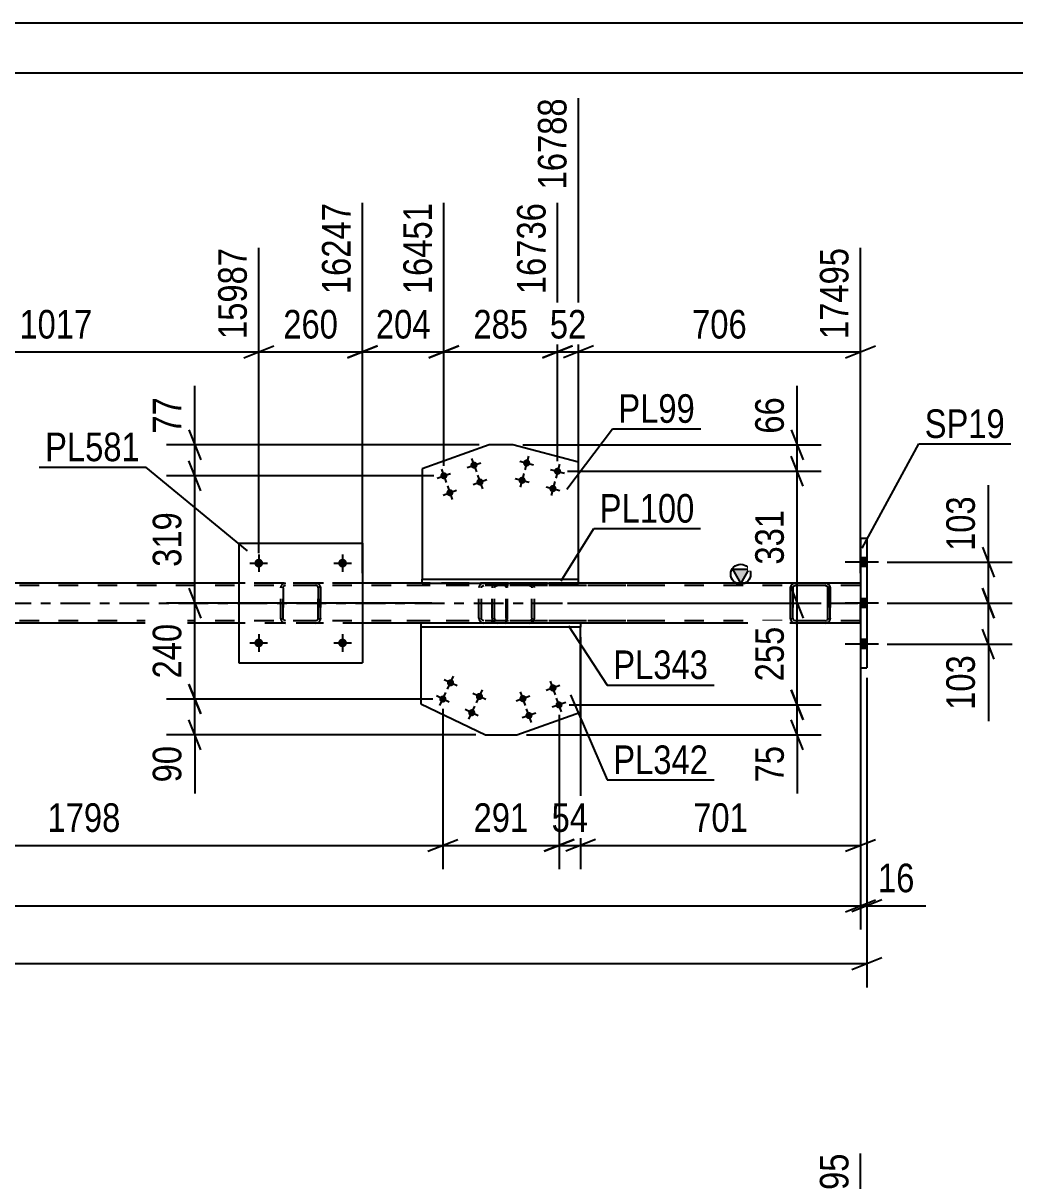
# Model space of a CAD drawing. Header units: millimetres. Extents: x -45 to 796, y -418 to 176.
# Drawn here: x 615.9 to 715.3, y 59.9 to 176 of the extents above; entities that cross this region are included whole.
import ezdxf

# ---------------------------------------------------------------- set-up
doc = ezdxf.new("R2010")
doc.units = ezdxf.units.MM
doc.linetypes.add('DXK_LINE_DOT2', pattern=[3.9198, 1.9599, -1.9599])
doc.linetypes.add('DXK_LINE_DOT3', pattern=[5.9187, 2.979, -0.9799, 0.9799, -0.9799])
doc.styles.add('Arial Narrow', font='ARIALN.TTF', dxfattribs={"height": 0.2})

# ---------------------------------------------------------------- blocks, each defined once
blk = doc.blocks.new('Unknown-122568648-1133')
at = {"color": 5, "linetype": 'Continuous'}
for p, q in [((795.73, 175.95), (-45.27, 175.95)), ((790.73, 170.95), (-40.27, 170.95))]:
    blk.add_line(p, q, dxfattribs=at)
blk = doc.blocks.new('Bolt-122568648-3893 - 3869')
at = {"linetype": 'Continuous'}
for points in [[(668.64, 109.18, -1), (669.32, 109.43, -1)], [(665.63, 108.11, -1), (666.31, 108.36, -1)], [(669.25, 107.49, -1), (669.92, 107.73, -1)], [(666.23, 106.42, -1), (666.91, 106.66, -1)]]:
    blk.add_hatch(color=1, dxfattribs=at).paths.add_polyline_path(points)
at = {"color": 1, "linetype": 'Continuous'}
for p, q in [((669.66, 109.55), (668.3, 109.06)), ((669.22, 108.63), (668.74, 109.98)), ((666.65, 108.48), (665.29, 107.99)), ((666.21, 107.56), (665.73, 108.91)), ((669.83, 106.93), (669.34, 108.29)), ((667.25, 106.78), (665.89, 106.3)), ((666.81, 105.86), (666.33, 107.22)), ((670.26, 107.85), (668.91, 107.37))]:
    blk.add_line(p, q, dxfattribs=at)
blk = doc.blocks.new('Part-122568648-4022 - 3869')
at = {"linetype": 'Continuous'}
blk.add_hatch(color=2, dxfattribs=at).paths.add_polyline_path([(687.79, 119.81), (686.99, 121.21), (688.59, 121.21)])
at = {"color": 2, "linetype": 'Continuous'}
for p, q in [((687.79, 119.81), (686.99, 121.21)), ((686.99, 121.21), (688.59, 121.21)), ((688.59, 121.21), (687.79, 119.81)), ((637.49, 119.81), (598.81, 119.81)), ((655.88, 119.81), (649.89, 119.81)), ((699.79, 119.81), (671.53, 119.81)), ((637.49, 115.81), (598.81, 115.81)), ((655.72, 115.81), (649.89, 115.81)), ((693.25, 115.81), (671.75, 115.81)), ((699.79, 115.81), (696.3, 115.81))]:
    blk.add_line(p, q, dxfattribs=at)
at = {"color": 7, "linetype": 'DXK_LINE_DOT2'}
for p, q in [((699.79, 119.57), (57.33, 119.57)), ((699.79, 119.81), (75.61, 119.81)), ((649.89, 119.81), (637.49, 119.81)), ((671.53, 119.81), (655.88, 119.81)), ((699.79, 115.81), (699.79, 119.81)), ((699.79, 116.05), (57.33, 116.05)), ((649.89, 115.81), (637.49, 115.81)), ((671.75, 115.81), (655.72, 115.81)), ((696.3, 115.81), (693.25, 115.81))]:
    blk.add_line(p, q, dxfattribs=at)
at = {"color": 7, "linetype": 'DXK_LINE_DOT3'}
blk.add_line((57.33, 117.81), (699.79, 117.81), dxfattribs=at)
at = {"color": 2, "linetype": 'Continuous'}
blk.add_circle((687.79, 120.71), 1, dxfattribs=at)
blk = doc.blocks.new('Bolt-122568648-3894 - 3869')
at = {"linetype": 'Continuous'}
for points in [[(658.39, 109.98, -1), (659.04, 109.67, -1)], [(657.62, 108.35, -1), (658.27, 108.04, -1)], [(661.28, 108.61, -1), (661.93, 108.3, -1)], [(660.51, 106.98, -1), (661.16, 106.67, -1)]]:
    blk.add_hatch(color=1, dxfattribs=at).paths.add_polyline_path(points)
at = {"color": 1, "linetype": 'Continuous'}
for p, q in [((658.4, 109.17), (659.02, 110.48)), ((659.36, 109.52), (658.06, 110.13)), ((661.3, 107.8), (661.91, 109.11)), ((658.59, 107.89), (657.29, 108.51)), ((657.63, 107.55), (658.25, 108.85)), ((662.25, 108.15), (660.95, 108.76)), ((661.48, 106.52), (660.18, 107.14)), ((660.53, 106.18), (661.14, 107.48))]:
    blk.add_line(p, q, dxfattribs=at)
blk = doc.blocks.new('Part-122568648-3909 - 3869')
at = {"color": 2, "linetype": 'Continuous'}
for p, q in [((671.75, 115.81), (655.72, 115.81)), ((655.72, 115.81), (655.72, 115.41)), ((671.75, 115.41), (655.72, 115.41)), ((671.75, 115.81), (671.75, 115.41))]:
    blk.add_line(p, q, dxfattribs=at)
blk = doc.blocks.new('Part-122568648-3914 - 3869')
at = {"color": 2, "linetype": 'Continuous'}
for p, q in [((655.72, 115.41), (655.72, 107.7)), ((671.75, 106.89), (671.75, 115.41)), ((655.72, 107.7), (662.23, 104.62)), ((665.34, 104.62), (671.75, 106.89)), ((662.23, 104.62), (665.34, 104.62))]:
    blk.add_line(p, q, dxfattribs=at)
at = {"color": 7, "linetype": 'DXK_LINE_DOT2'}
blk.add_line((671.75, 115.41), (655.72, 115.41), dxfattribs=at)
blk = doc.blocks.new('Bolt-122568648-3920 - 3869')
at = {"linetype": 'Continuous'}
for points in [[(666.69, 131.77, -1), (665.99, 131.95, -1)], [(669.78, 130.94, -1), (669.09, 131.13, -1)], [(666.23, 130.03, -1), (665.53, 130.21, -1)], [(669.32, 129.2, -1), (668.62, 129.39, -1)]]:
    blk.add_hatch(color=1, dxfattribs=at).paths.add_polyline_path(points)
at = {"color": 1, "linetype": 'Continuous'}
for p, q in [((666.53, 132.55), (666.16, 131.16)), ((665.65, 132.04), (667.04, 131.67)), ((668.74, 131.22), (670.13, 130.85)), ((669.62, 131.73), (669.25, 130.34)), ((665.18, 130.3), (666.58, 129.93)), ((666.06, 130.81), (665.7, 129.42)), ((669.16, 129.99), (668.79, 128.6)), ((668.28, 129.48), (669.67, 129.11))]:
    blk.add_line(p, q, dxfattribs=at)
blk = doc.blocks.new('Part-122568648-3985 - 3869')
at = {"color": 7, "linetype": 'DXK_LINE_DOT2'}
for p, q in [((664.14, 119.81), (651.98, 119.81)), ((664.14, 119.57), (651.98, 119.57)), ((662.05, 119.81), (661.86, 119.78)), ((661.87, 119.5), (661.95, 119.56)), ((661.95, 119.56), (662.05, 119.57)), ((662.87, 119.81), (662.87, 119.57)), ((664.25, 119.78), (664.14, 119.81)), ((664.14, 119.57), (664.19, 119.56)), ((664.19, 119.56), (664.24, 119.5)), ((664.33, 119.67), (664.25, 119.78)), ((664.39, 119.52), (664.33, 119.67)), ((661.58, 119.5), (661.55, 119.33)), ((661.55, 116.29), (661.55, 119.33)), ((661.59, 119.52), (661.58, 119.5)), ((661.8, 119.33), (661.82, 119.43)), ((661.8, 116.29), (661.8, 119.33)), ((661.82, 119.43), (661.87, 119.5)), ((664.24, 119.5), (664.27, 119.43)), ((664.27, 119.43), (664.28, 119.33)), ((664.28, 116.29), (664.28, 119.33)), ((664.41, 119.33), (664.39, 119.52)), ((664.41, 116.29), (664.41, 119.33)), ((661.55, 116.29), (661.57, 116.2)), ((661.57, 116.2), (661.59, 116.11)), ((661.82, 116.2), (661.8, 116.29)), ((661.87, 116.13), (661.82, 116.2)), ((661.95, 116.07), (661.87, 116.13)), ((662.05, 116.05), (661.95, 116.07)), ((664.19, 116.07), (664.14, 116.05)), ((664.24, 116.13), (664.19, 116.07)), ((664.27, 116.2), (664.24, 116.13)), ((664.28, 116.29), (664.27, 116.2)), ((664.33, 115.96), (664.39, 116.11)), ((664.39, 116.11), (664.41, 116.29)), ((664.14, 116.05), (651.98, 116.05)), ((664.14, 115.81), (651.98, 115.81)), ((661.86, 115.85), (662.05, 115.81)), ((662.87, 115.81), (662.87, 116.05)), ((664.14, 115.81), (664.25, 115.85)), ((664.25, 115.85), (664.33, 115.96))]:
    blk.add_line(p, q, dxfattribs=at)
for centre, start, end in [((662.04, 119.32), 111.1941, 156.1506), ((662.04, 116.31), 203.8494, 248.8059)]:
    blk.add_arc(centre, 0.492, start, end, dxfattribs=at)
blk = doc.blocks.new('Bolt-122568648-3921 - 3869')
at = {"linetype": 'Continuous'}
for points in [[(661.4, 131.77, -1), (660.72, 131.53, -1)], [(658.38, 130.7, -1), (657.7, 130.46, -1)], [(662, 130.07, -1), (661.32, 129.83, -1)], [(658.98, 129, -1), (658.31, 128.76, -1)]]:
    blk.add_hatch(color=1, dxfattribs=at).paths.add_polyline_path(points)
at = {"color": 1, "linetype": 'Continuous'}
for p, q in [((660.82, 132.32), (661.3, 130.97)), ((657.8, 131.25), (658.28, 129.9)), ((660.38, 131.4), (661.74, 131.89)), ((657.37, 130.34), (658.72, 130.82)), ((660.98, 129.71), (662.34, 130.19)), ((661.42, 130.63), (661.9, 129.27)), ((657.97, 128.64), (659.32, 129.12)), ((658.4, 129.56), (658.89, 128.2))]:
    blk.add_line(p, q, dxfattribs=at)
blk = doc.blocks.new('Part-122568648-3926 - 3869')
at = {"color": 2, "linetype": 'Continuous'}
for p, q in [((655.88, 119.81), (655.88, 120.21)), ((655.88, 120.21), (671.53, 120.21)), ((655.88, 119.81), (671.53, 119.81)), ((671.53, 119.81), (671.53, 120.21))]:
    blk.add_line(p, q, dxfattribs=at)
blk = doc.blocks.new('Part-122568648-3931 - 3869')
at = {"color": 2, "linetype": 'Continuous'}
for p, q in [((662.59, 133.67), (655.88, 131.29)), ((664.96, 133.67), (662.59, 133.67)), ((671.53, 131.93), (664.96, 133.67)), ((655.88, 131.29), (655.88, 120.21)), ((671.53, 120.21), (671.53, 131.93))]:
    blk.add_line(p, q, dxfattribs=at)
at = {"color": 7, "linetype": 'DXK_LINE_DOT2'}
blk.add_line((655.88, 120.21), (671.53, 120.21), dxfattribs=at)
blk = doc.blocks.new('Part-122568648-4027 - 3869')
at = {"color": 7, "linetype": 'DXK_LINE_DOT2'}
for p, q in [((663.38, 119.81), (663.18, 119.78)), ((663.2, 119.5), (663.28, 119.56)), ((663.28, 119.56), (663.38, 119.57)), ((678.36, 119.81), (663.38, 119.81)), ((678.36, 119.57), (663.38, 119.57)), ((666.81, 119.78), (666.61, 119.81)), ((666.61, 119.57), (666.71, 119.56)), ((666.71, 119.56), (666.79, 119.5)), ((662.9, 119.5), (662.87, 119.33)), ((662.87, 116.29), (662.87, 119.33)), ((662.9, 119.52), (662.9, 119.5)), ((663.12, 119.33), (663.14, 119.43)), ((663.12, 116.29), (663.12, 119.33)), ((663.14, 119.43), (663.2, 119.5)), ((666.79, 119.5), (666.85, 119.43)), ((666.85, 119.43), (666.87, 119.33)), ((666.87, 116.29), (666.87, 119.33)), ((667.09, 119.5), (667.08, 119.52)), ((667.12, 119.33), (667.09, 119.5)), ((667.12, 116.29), (667.12, 119.33)), ((662.87, 116.29), (662.88, 116.2)), ((662.88, 116.2), (662.9, 116.11)), ((663.14, 116.2), (663.12, 116.29)), ((663.2, 116.13), (663.14, 116.2)), ((663.28, 116.07), (663.2, 116.13)), ((663.38, 116.05), (663.28, 116.07)), ((666.71, 116.07), (666.61, 116.05)), ((666.79, 116.13), (666.71, 116.07)), ((666.85, 116.2), (666.79, 116.13)), ((666.87, 116.29), (666.85, 116.2)), ((667.08, 116.11), (667.1, 116.2)), ((667.1, 116.2), (667.12, 116.29)), ((663.18, 115.85), (663.38, 115.81)), ((678.36, 116.05), (663.38, 116.05)), ((678.36, 115.81), (663.38, 115.81)), ((666.61, 115.81), (666.81, 115.85))]:
    blk.add_line(p, q, dxfattribs=at)
for centre, start, end in [((663.36, 119.31), 110.7583, 155.68), ((666.63, 119.31), 24.32, 69.2417), ((663.36, 116.32), 204.32, 249.2417), ((666.63, 116.32), 290.7583, 335.68)]:
    blk.add_arc(centre, 0.496, start, end, dxfattribs=at)
blk = doc.blocks.new('Bolt-122568648-3963 - 3869')
at = {"linetype": 'Continuous'}
for points in [[(700.43, 121.47), (700.43, 122.35), (699.79, 122.35), (699.79, 121.47)], [(700.43, 121.47), (700.43, 122.35), (699.79, 122.35), (699.79, 121.47)], [(700.43, 121.47), (700.43, 122.35), (699.79, 122.35), (699.79, 121.47)], [(700.43, 117.37), (700.43, 118.25), (699.79, 118.25), (699.79, 117.37)], [(700.43, 117.37), (700.43, 118.25), (699.79, 118.25), (699.79, 117.37)], [(700.43, 113.27), (700.43, 114.15), (699.79, 114.15), (699.79, 113.27)], [(700.43, 113.27), (700.43, 114.15), (699.79, 114.15), (699.79, 113.27)], [(700.43, 113.27), (700.43, 114.15), (699.79, 114.15), (699.79, 113.27)]]:
    blk.add_hatch(color=1, dxfattribs=at).paths.add_polyline_path(points)
at = {"color": 1, "linetype": 'Continuous'}
for p, q in [((701.59, 121.91), (698.27, 121.91)), ((701.59, 121.91), (698.27, 121.91)), ((701.59, 121.91), (698.27, 121.91)), ((700.43, 122.35), (699.79, 122.35)), ((700.43, 122.35), (699.79, 122.35)), ((700.43, 122.35), (699.79, 122.35)), ((700.43, 121.47), (699.79, 121.47)), ((700.43, 121.47), (699.79, 121.47)), ((700.43, 121.47), (699.79, 121.47)), ((701.59, 117.81), (698.27, 117.81)), ((701.59, 117.81), (698.27, 117.81)), ((700.43, 118.25), (699.79, 118.25)), ((700.43, 118.25), (699.79, 118.25)), ((700.43, 117.37), (699.79, 117.37)), ((700.43, 117.37), (699.79, 117.37)), ((700.43, 114.15), (699.79, 114.15)), ((700.43, 114.15), (699.79, 114.15)), ((700.43, 114.15), (699.79, 114.15)), ((701.59, 113.71), (698.27, 113.71)), ((701.59, 113.71), (698.27, 113.71)), ((701.59, 113.71), (698.27, 113.71)), ((700.43, 113.27), (699.79, 113.27)), ((700.43, 113.27), (699.79, 113.27)), ((700.43, 113.27), (699.79, 113.27))]:
    blk.add_line(p, q, dxfattribs=at)
blk = doc.blocks.new('Part-122568648-4071 - 3869')
at = {"color": 2, "linetype": 'Continuous'}
for p, q in [((693.25, 119.81), (693.07, 119.78)), ((693.08, 119.5), (693.16, 119.56)), ((693.16, 119.56), (693.25, 119.57)), ((696.29, 119.81), (693.25, 119.81)), ((696.29, 119.57), (693.25, 119.57)), ((696.48, 119.78), (696.29, 119.81)), ((696.29, 119.57), (696.38, 119.56)), ((696.38, 119.56), (696.46, 119.5)), ((692.81, 119.52), (692.77, 119.33)), ((692.77, 116.29), (692.77, 119.33)), ((692.77, 119.33), (692.77, 119.33)), ((693.01, 119.33), (693.03, 119.43)), ((693.01, 116.29), (693.01, 119.33)), ((693.01, 119.33), (693.01, 119.33)), ((693.03, 119.43), (693.08, 119.5)), ((696.46, 119.5), (696.51, 119.43)), ((696.51, 119.43), (696.53, 119.33)), ((696.53, 116.29), (696.53, 119.33)), ((696.53, 119.33), (696.53, 119.33)), ((696.77, 119.33), (696.74, 119.52)), ((696.77, 116.29), (696.77, 119.33)), ((696.77, 119.33), (696.77, 119.33)), ((692.77, 116.29), (692.77, 116.29)), ((692.77, 116.29), (692.81, 116.11)), ((693.01, 116.29), (693.01, 116.29)), ((693.03, 116.2), (693.01, 116.29)), ((693.03, 116.2), (693.08, 116.12)), ((693.08, 116.12), (693.16, 116.07)), ((693.25, 116.05), (693.16, 116.07)), ((696.29, 116.05), (696.38, 116.07)), ((696.46, 116.12), (696.38, 116.07)), ((696.51, 116.2), (696.46, 116.12)), ((696.53, 116.29), (696.51, 116.2)), ((696.53, 116.29), (696.53, 116.29)), ((696.74, 116.11), (696.77, 116.29)), ((696.77, 116.29), (696.77, 116.29)), ((693.07, 115.85), (693.25, 115.81)), ((696.29, 116.05), (693.25, 116.05)), ((696.29, 115.81), (693.25, 115.81)), ((696.29, 115.81), (696.48, 115.85))]:
    blk.add_line(p, q, dxfattribs=at)
at = {"color": 7, "linetype": 'DXK_LINE_DOT2'}
for p, q in [((693.07, 119.78), (693.25, 119.81)), ((693.16, 119.56), (693.16, 119.56)), ((696.29, 119.81), (696.48, 119.78)), ((696.29, 119.57), (696.29, 119.57)), ((696.38, 119.56), (696.38, 119.56)), ((692.77, 119.33), (692.81, 119.52)), ((692.77, 116.29), (692.77, 119.33)), ((693.03, 119.43), (693.01, 119.33)), ((693.01, 119.33), (693.01, 116.29)), ((693.08, 119.5), (693.03, 119.43)), ((693.08, 119.5), (693.08, 119.5)), ((696.46, 119.5), (696.46, 119.5)), ((696.53, 119.33), (696.51, 119.43)), ((696.53, 119.33), (696.53, 116.29)), ((696.74, 119.52), (696.77, 119.33)), ((696.77, 119.33), (696.77, 116.29)), ((692.81, 116.11), (692.77, 116.29)), ((693.01, 116.29), (693.03, 116.2)), ((693.03, 116.2), (693.03, 116.2)), ((696.46, 116.12), (696.51, 116.2)), ((696.51, 116.2), (696.53, 116.29)), ((696.77, 116.29), (696.74, 116.11)), ((693.25, 115.81), (693.07, 115.85)), ((696.29, 116.05), (696.29, 116.05)), ((696.48, 115.85), (696.29, 115.81))]:
    blk.add_line(p, q, dxfattribs=at)
at = {"color": 7, "linetype": 'DXK_LINE_DOT3'}
blk.add_line((694.77, 117.81), (694.77, 117.81), dxfattribs=at)
at = {"color": 2, "linetype": 'Continuous'}
for centre, start, end in [((693.25, 119.33), 112.5, 157.5), ((696.29, 119.33), 22.5, 67.5), ((693.25, 116.29), 202.5, 247.5), ((696.29, 116.29), 292.5, 337.5)]:
    blk.add_arc(centre, 0.48, start, end, dxfattribs=at)
at = {"color": 7, "linetype": 'DXK_LINE_DOT2'}
for centre, start, end in [((693.25, 119.33), 112.5, 157.5), ((696.29, 119.33), 22.5, 67.5), ((693.25, 116.29), 202.5, 247.5), ((696.29, 116.29), 292.5, 337.5)]:
    blk.add_arc(centre, 0.48, start, end, dxfattribs=at)
blk = doc.blocks.new('Bolt-122568648-4073 - 3869')
at = {"linetype": 'Continuous'}
for points in [[(639.93, 121.82, -1), (639.05, 121.82, -1)], [(648.33, 121.82, -1), (647.45, 121.82, -1)]]:
    blk.add_hatch(color=1, dxfattribs=at).paths.add_polyline_path(points)
at = {"color": 1, "linetype": 'Continuous'}
for p, q in [((639.49, 122.7), (639.49, 120.94)), ((647.89, 122.7), (647.89, 120.94)), ((638.61, 121.82), (640.37, 121.82)), ((647.01, 121.82), (648.77, 121.82))]:
    blk.add_line(p, q, dxfattribs=at)
blk = doc.blocks.new('Part-122568648-4090 - 3869')
at = {"color": 7, "linetype": 'DXK_LINE_DOT2'}
for p, q in [((641.99, 119.78), (642.17, 119.81)), ((642.17, 119.81), (641.99, 119.78)), ((642.08, 119.56), (642, 119.5)), ((642.17, 119.57), (642.08, 119.56)), ((645.21, 119.81), (642.17, 119.81)), ((645.21, 119.57), (642.17, 119.57)), ((645.21, 119.81), (645.4, 119.78)), ((645.4, 119.78), (645.21, 119.81)), ((645.3, 119.56), (645.21, 119.57)), ((645.38, 119.5), (645.3, 119.56)), ((641.69, 119.33), (641.73, 119.52)), ((641.73, 119.52), (641.69, 119.33)), ((641.69, 116.29), (641.69, 119.33)), ((641.69, 119.33), (641.69, 119.33)), ((641.69, 116.29), (641.69, 119.33)), ((641.93, 119.33), (641.95, 119.43)), ((641.93, 119.33), (641.95, 119.43)), ((641.93, 116.29), (641.93, 119.33)), ((641.93, 119.33), (641.93, 119.33)), ((641.93, 119.33), (641.93, 116.29)), ((642, 119.5), (641.95, 119.43)), ((645.38, 119.5), (645.43, 119.43)), ((645.43, 119.43), (645.45, 119.33)), ((645.45, 119.33), (645.43, 119.43)), ((645.45, 116.29), (645.45, 119.33)), ((645.45, 119.33), (645.45, 119.33)), ((645.45, 119.33), (645.45, 116.29)), ((645.66, 119.52), (645.69, 119.33)), ((645.69, 119.33), (645.66, 119.52)), ((645.69, 116.29), (645.69, 119.33)), ((645.69, 119.33), (645.69, 119.33)), ((645.69, 119.33), (645.69, 116.29)), ((641.69, 116.29), (641.69, 116.29)), ((641.73, 116.11), (641.69, 116.29)), ((641.69, 116.29), (641.73, 116.11)), ((641.93, 116.29), (641.93, 116.29)), ((641.95, 116.2), (641.93, 116.29)), ((641.95, 116.2), (641.93, 116.29)), ((642, 116.12), (641.95, 116.2)), ((642.08, 116.07), (642, 116.12)), ((642.17, 116.05), (642.08, 116.07)), ((645.3, 116.07), (645.21, 116.05)), ((645.38, 116.12), (645.3, 116.07)), ((645.43, 116.2), (645.38, 116.12)), ((645.45, 116.29), (645.43, 116.2)), ((645.43, 116.2), (645.45, 116.29)), ((645.45, 116.29), (645.45, 116.29)), ((645.69, 116.29), (645.66, 116.11)), ((645.66, 116.11), (645.69, 116.29)), ((645.69, 116.29), (645.69, 116.29)), ((642.17, 115.81), (641.99, 115.85)), ((641.99, 115.85), (642.17, 115.81)), ((645.21, 116.05), (642.17, 116.05)), ((645.21, 115.81), (642.17, 115.81)), ((645.4, 115.85), (645.21, 115.81)), ((645.21, 115.81), (645.4, 115.85))]:
    blk.add_line(p, q, dxfattribs=at)
at = {"color": 7, "linetype": 'DXK_LINE_DOT3'}
blk.add_line((643.69, 117.81), (643.69, 117.81), dxfattribs=at)
at = {"color": 7, "linetype": 'DXK_LINE_DOT2'}
for centre, start, end in [((642.17, 119.33), 112.5, 157.5), ((642.17, 119.33), 112.5, 157.5), ((645.21, 119.33), 22.5, 67.5), ((645.21, 119.33), 22.5, 67.5), ((642.17, 116.29), 202.5, 247.5), ((642.17, 116.29), 202.5, 247.5), ((645.21, 116.29), 292.5, 337.5), ((645.21, 116.29), 292.5, 337.5)]:
    blk.add_arc(centre, 0.48, start, end, dxfattribs=at)
blk = doc.blocks.new('Part-122568648-4095 - 3869')
at = {"color": 2, "linetype": 'Continuous'}
for p, q in [((637.49, 123.81), (637.49, 111.81)), ((637.49, 123.81), (649.89, 123.81)), ((649.89, 123.81), (649.89, 111.81)), ((637.49, 111.81), (649.89, 111.81))]:
    blk.add_line(p, q, dxfattribs=at)
blk = doc.blocks.new('Bolt-122568648-4096 - 3869')
at = {"linetype": 'Continuous'}
for points in [[(639.93, 113.82, -1), (639.05, 113.82, -1)], [(648.33, 113.82, -1), (647.45, 113.82, -1)]]:
    blk.add_hatch(color=1, dxfattribs=at).paths.add_polyline_path(points)
at = {"color": 1, "linetype": 'Continuous'}
for p, q in [((638.61, 113.82), (640.37, 113.82)), ((639.49, 114.7), (639.49, 112.94)), ((647.01, 113.82), (648.77, 113.82)), ((647.89, 114.7), (647.89, 112.94))]:
    blk.add_line(p, q, dxfattribs=at)
blk = doc.blocks.new('Part-122568648-4115 - 3869')
at = {"color": 2, "linetype": 'Continuous'}
for p, q in [((699.79, 124.31), (700.43, 124.31)), ((699.79, 124.31), (699.79, 111.31)), ((700.43, 124.31), (700.43, 111.31)), ((699.79, 111.31), (700.43, 111.31))]:
    blk.add_line(p, q, dxfattribs=at)
blk = doc.blocks.new('StraightDimension-122568648-4386 - 3869')
at = {"color": 7, "linetype": 'Continuous'}
for p, q in [((692.86, 109.11), (694.06, 106.11)), ((670.59, 107.61), (695.86, 107.61)), ((693.46, 104.62), (693.46, 107.61)), ((694.06, 103.12), (692.86, 106.12)), ((666.34, 104.62), (695.86, 104.62)), ((693.46, 104.62), (693.46, 98.71)), ((693.46, 104.62), (693.46, 98.71))]:
    blk.add_line(p, q, dxfattribs=at)
at = {"color": 0}
blk.add_wipeout([(692.71, 104.09), (688.51, 104.09), (688.51, 99.24), (692.71, 99.24)], dxfattribs=at)
at = {"color": 3, "style": 'Arial Narrow'}
blk.add_text('75', height=2.863, rotation=90.0002, dxfattribs=at).set_placement((692.11, 99.84))
blk = doc.blocks.new('StraightDimension-122568648-4487 - 3869')
at = {"color": 7, "linetype": 'Continuous'}
for p, q in [((700.43, 110.31), (700.43, 79.28)), ((14.77, 81.68), (700.43, 81.68)), ((698.93, 81.08), (701.93, 82.28))]:
    blk.add_line(p, q, dxfattribs=at)
blk = doc.blocks.new('StraightDimension-122568648-4168 - 3869')
at = {"color": 7, "linetype": 'Continuous'}
for p, q in [((712.61, 121.91), (712.61, 129.65)), ((712.61, 121.91), (712.61, 129.65)), ((712.01, 123.41), (713.21, 120.41)), ((702.48, 121.91), (715.01, 121.91)), ((712.61, 117.81), (712.61, 121.91)), ((713.21, 116.31), (712.01, 119.31)), ((702.48, 117.81), (715.01, 117.81))]:
    blk.add_line(p, q, dxfattribs=at)
at = {"color": 0}
blk.add_wipeout([(711.86, 129.12), (707.66, 129.12), (707.66, 122.44), (711.86, 122.44)], dxfattribs=at)
at = {"color": 3, "style": 'Arial Narrow'}
blk.add_text('103', height=2.863, rotation=90.0002, dxfattribs=at).set_placement((711.26, 123.04))
blk = doc.blocks.new('StraightDimension-122568648-4184 - 3869')
at = {"color": 7, "linetype": 'Continuous'}
for p, q in [((712.01, 119.31), (713.21, 116.31)), ((702.48, 117.81), (715.01, 117.81)), ((712.61, 113.71), (712.61, 117.81)), ((713.21, 112.21), (712.01, 115.21)), ((702.48, 113.71), (715.01, 113.71)), ((712.61, 113.71), (712.61, 105.98)), ((712.61, 113.71), (712.61, 105.98))]:
    blk.add_line(p, q, dxfattribs=at)
at = {"color": 0}
blk.add_wipeout([(711.86, 113.19), (707.66, 113.19), (707.66, 106.51), (711.86, 106.51)], dxfattribs=at)
at = {"color": 3, "style": 'Arial Narrow'}
blk.add_text('103', height=2.863, rotation=90.0002, dxfattribs=at).set_placement((711.26, 107.11))
blk = doc.blocks.new('StraightDimension-122568648-4201 - 3869')
at = {"color": 7, "linetype": 'Continuous'}
for p, q in [((633.08, 133.67), (633.08, 139.58)), ((633.08, 133.67), (633.08, 139.58)), ((632.48, 135.17), (633.68, 132.17)), ((661.59, 133.67), (630.23, 133.67)), ((633.08, 130.58), (633.08, 133.67)), ((633.68, 129.08), (632.48, 132.08)), ((657.04, 130.58), (630.23, 130.58))]:
    blk.add_line(p, q, dxfattribs=at)
at = {"color": 0}
blk.add_wipeout([(632.33, 139.06), (628.13, 139.06), (628.13, 134.2), (632.33, 134.2)], dxfattribs=at)
at = {"color": 3, "style": 'Arial Narrow'}
blk.add_text('77', height=2.863, rotation=90.0002, dxfattribs=at).set_placement((631.73, 134.8))
blk = doc.blocks.new('StraightDimension-122568648-4211 - 3869')
at = {"color": 7, "linetype": 'Continuous'}
for p, q in [((632.48, 109.7), (633.68, 106.7)), ((656.94, 108.2), (630.23, 108.2)), ((633.08, 104.62), (633.08, 108.2)), ((633.68, 103.12), (632.48, 106.12)), ((661.23, 104.62), (630.23, 104.62)), ((633.08, 104.62), (633.08, 98.71)), ((633.08, 104.62), (633.08, 98.71))]:
    blk.add_line(p, q, dxfattribs=at)
at = {"color": 0}
blk.add_wipeout([(632.33, 104.09), (628.13, 104.09), (628.13, 99.24), (632.33, 99.24)], dxfattribs=at)
at = {"color": 3, "style": 'Arial Narrow'}
blk.add_text('90', height=2.863, rotation=90.0002, dxfattribs=at).set_placement((631.73, 99.84))
blk = doc.blocks.new('StraightDimension-122568648-4221 - 3869')
at = {"color": 7, "linetype": 'Continuous'}
for p, q in [((632.48, 119.31), (633.68, 116.31)), ((656.82, 117.81), (630.23, 117.81)), ((633.08, 108.2), (633.08, 117.81)), ((633.68, 106.7), (632.48, 109.7)), ((656.94, 108.2), (630.23, 108.2))]:
    blk.add_line(p, q, dxfattribs=at)
at = {"color": 0}
blk.add_wipeout([(632.33, 116.35), (628.13, 116.35), (628.13, 109.66), (632.33, 109.66)], dxfattribs=at)
at = {"color": 3, "style": 'Arial Narrow'}
blk.add_text('240', height=2.863, rotation=90.0002, dxfattribs=at).set_placement((631.73, 110.26))
blk = doc.blocks.new('StraightDimension-122568648-4237 - 3869')
at = {"color": 7, "linetype": 'Continuous'}
for p, q in [((633.68, 129.08), (632.48, 132.08)), ((657.04, 130.58), (630.23, 130.58)), ((633.08, 117.81), (633.08, 130.58)), ((632.48, 119.31), (633.68, 116.31)), ((656.82, 117.81), (630.23, 117.81))]:
    blk.add_line(p, q, dxfattribs=at)
at = {"color": 0}
blk.add_wipeout([(632.33, 127.54), (628.13, 127.54), (628.13, 120.85), (632.33, 120.85)], dxfattribs=at)
at = {"color": 3, "style": 'Arial Narrow'}
blk.add_text('319', height=2.863, rotation=90.0002, dxfattribs=at).set_placement((631.73, 121.45))
blk = doc.blocks.new('StraightDimension-122568648-4309 - 3869')
at = {"color": 7, "linetype": 'Continuous'}
for p, q in [((671.75, 114.41), (671.75, 91.13)), ((699.79, 114.81), (699.79, 91.13)), ((673.25, 94.13), (670.25, 92.93)), ((698.29, 92.93), (701.29, 94.13)), ((671.75, 93.53), (699.79, 93.53))]:
    blk.add_line(p, q, dxfattribs=at)
at = {"color": 0}
blk.add_wipeout([(689.11, 94.28), (689.11, 98.48), (682.43, 98.48), (682.43, 94.28)], dxfattribs=at)
at = {"color": 3, "style": 'Arial Narrow'}
blk.add_text('701', height=2.863, dxfattribs=at).set_placement((683.03, 94.88))
blk = doc.blocks.new('StraightDimension-122568648-4315 - 3869')
at = {"color": 7, "linetype": 'Continuous'}
for p, q in [((671.75, 114.41), (671.75, 91.13)), ((669.59, 106.61), (669.59, 91.13)), ((668.09, 92.93), (671.09, 94.13)), ((673.25, 94.13), (670.25, 92.93)), ((669.59, 93.53), (671.75, 93.53))]:
    blk.add_line(p, q, dxfattribs=at)
at = {"color": 0}
blk.add_wipeout([(673.1, 94.28), (673.1, 98.48), (668.24, 98.48), (668.24, 94.28)], dxfattribs=at)
at = {"color": 3, "style": 'Arial Narrow'}
blk.add_text('54', height=2.863, dxfattribs=at).set_placement((668.84, 94.88))
blk = doc.blocks.new('StraightDimension-122568648-4323 - 3869')
at = {"color": 7, "linetype": 'Continuous'}
for p, q in [((657.94, 107.2), (657.94, 91.13)), ((669.59, 106.61), (669.59, 91.13)), ((656.44, 92.93), (659.44, 94.13)), ((671.09, 94.13), (668.09, 92.93)), ((657.94, 93.53), (669.59, 93.53))]:
    blk.add_line(p, q, dxfattribs=at)
at = {"color": 0}
blk.add_wipeout([(667.11, 94.28), (667.11, 98.48), (660.42, 98.48), (660.42, 94.28)], dxfattribs=at)
at = {"color": 3, "style": 'Arial Narrow'}
blk.add_text('291', height=2.863, dxfattribs=at).set_placement((661.02, 94.88))
blk = doc.blocks.new('StraightDimension-122568648-4333 - 3869')
at = {"color": 7, "linetype": 'Continuous'}
for p, q in [((586.02, 114.41), (586.02, 91.13)), ((657.94, 107.2), (657.94, 91.13)), ((587.52, 94.13), (584.52, 92.93)), ((656.44, 92.93), (659.44, 94.13)), ((586.02, 93.53), (657.94, 93.53))]:
    blk.add_line(p, q, dxfattribs=at)
at = {"color": 0}
blk.add_wipeout([(626.24, 94.28), (626.24, 98.48), (617.72, 98.48), (617.72, 94.28)], dxfattribs=at)
at = {"color": 3, "style": 'Arial Narrow'}
blk.add_text('1798', height=2.863, dxfattribs=at).set_placement((618.32, 94.88))
blk = doc.blocks.new('StraightDimension-122568648-4360 - 3869')
at = {"color": 7, "linetype": 'Continuous'}
for p, q in [((693.46, 133.67), (693.46, 139.58)), ((693.46, 133.67), (693.46, 139.58)), ((692.86, 135.17), (694.06, 132.17)), ((665.96, 133.67), (695.86, 133.67)), ((693.46, 131.04), (693.46, 133.67)), ((694.06, 129.54), (692.86, 132.54)), ((670.44, 131.04), (695.86, 131.04))]:
    blk.add_line(p, q, dxfattribs=at)
at = {"color": 0}
blk.add_wipeout([(692.71, 139.06), (688.51, 139.06), (688.51, 134.2), (692.71, 134.2)], dxfattribs=at)
at = {"color": 3, "style": 'Arial Narrow'}
blk.add_text('66', height=2.863, rotation=90.0002, dxfattribs=at).set_placement((692.11, 134.8))
blk = doc.blocks.new('StraightDimension-122568648-4370 - 3869')
at = {"color": 7, "linetype": 'Continuous'}
for p, q in [((692.86, 119.31), (694.06, 116.31)), ((670.43, 117.81), (695.86, 117.81)), ((693.46, 107.61), (693.46, 117.81)), ((694.06, 106.11), (692.86, 109.11)), ((670.59, 107.61), (695.86, 107.61))]:
    blk.add_line(p, q, dxfattribs=at)
at = {"color": 0}
blk.add_wipeout([(692.71, 116.05), (688.51, 116.05), (688.51, 109.37), (692.71, 109.37)], dxfattribs=at)
at = {"color": 3, "style": 'Arial Narrow'}
blk.add_text('255', height=2.863, rotation=90.0002, dxfattribs=at).set_placement((692.11, 109.97))
blk = doc.blocks.new('StraightDimension-122568648-4396 - 3869')
at = {"color": 7, "linetype": 'Continuous'}
for p, q in [((694.06, 129.54), (692.86, 132.54)), ((670.44, 131.04), (695.86, 131.04)), ((693.46, 117.81), (693.46, 131.04)), ((692.86, 119.31), (694.06, 116.31)), ((670.43, 117.81), (695.86, 117.81))]:
    blk.add_line(p, q, dxfattribs=at)
at = {"color": 0}
blk.add_wipeout([(692.71, 127.77), (688.51, 127.77), (688.51, 121.08), (692.71, 121.08)], dxfattribs=at)
at = {"color": 3, "style": 'Arial Narrow'}
blk.add_text('331', height=2.863, rotation=90.0002, dxfattribs=at).set_placement((692.11, 121.68))
blk = doc.blocks.new('StraightDimension-122568648-12204 - 3869')
at = {"color": 7, "linetype": 'Continuous'}
for p, q in [((658.04, 131.58), (658.04, 157.93)), ((669.44, 132.04), (669.44, 157.93)), ((656.54, 142.39), (659.54, 143.59)), ((658.04, 142.99), (669.44, 142.99)), ((670.94, 143.59), (667.94, 142.39))]:
    blk.add_line(p, q, dxfattribs=at)
at = {"color": 0}
blk.add_wipeout([(667.08, 143.74), (667.08, 147.94), (660.4, 147.94), (660.4, 143.74)], dxfattribs=at)
at = {"color": 3, "style": 'Arial Narrow'}
blk.add_text('285', height=2.863, dxfattribs=at).set_placement((661, 144.34))
at = {"color": 0, "linetype": 'Continuous'}
blk.add_wipeout([(668.84, 158.53), (664.64, 158.53), (664.64, 148.19), (668.84, 148.19)], dxfattribs=at)
at = {"color": 3, "linetype": 'Continuous', "style": 'Arial Narrow'}
blk.add_text('16736', height=2.863, rotation=90.0002, dxfattribs=at).set_placement((668.24, 148.79))
blk = doc.blocks.new('StraightDimension-122568648-4498 - 3869')
at = {"color": 7, "linetype": 'Continuous'}
for p, q in [((699.79, 110.31), (699.79, 85.08)), ((700.43, 110.31), (700.43, 85.08)), ((698.29, 86.88), (701.29, 88.08)), ((701.93, 88.08), (698.93, 86.88)), ((699.79, 87.48), (700.43, 87.48)), ((700.43, 87.48), (706.33, 87.48)), ((700.43, 87.48), (706.33, 87.48))]:
    blk.add_line(p, q, dxfattribs=at)
at = {"color": 0}
blk.add_wipeout([(705.81, 88.23), (705.81, 92.43), (700.95, 92.43), (700.95, 88.23)], dxfattribs=at)
at = {"color": 3, "style": 'Arial Narrow'}
blk.add_text('16', height=2.863, dxfattribs=at).set_placement((701.55, 88.83))
blk = doc.blocks.new('StraightDimension-122568648-4508 - 3869')
at = {"color": 7, "linetype": 'Continuous'}
for p, q in [((699.79, 110.31), (699.79, 85.08)), ((15.41, 87.48), (699.79, 87.48)), ((698.29, 86.88), (701.29, 88.08))]:
    blk.add_line(p, q, dxfattribs=at)
blk = doc.blocks.new('StraightDimension-122568648-12202 - 3869')
at = {"color": 7, "linetype": 'Continuous'}
for p, q in [((671.53, 121.21), (671.53, 168.43)), ((699.79, 120.81), (699.79, 153.43)), ((673.03, 143.59), (670.03, 142.39)), ((671.53, 142.99), (699.79, 142.99)), ((698.29, 142.39), (701.29, 143.59))]:
    blk.add_line(p, q, dxfattribs=at)
at = {"color": 0}
blk.add_wipeout([(689, 143.74), (689, 147.94), (682.32, 147.94), (682.32, 143.74)], dxfattribs=at)
at = {"color": 3, "style": 'Arial Narrow'}
blk.add_text('706', height=2.863, dxfattribs=at).set_placement((682.92, 144.34))
at = {"color": 0, "linetype": 'Continuous'}
blk.add_wipeout([(699.19, 154.03), (694.99, 154.03), (694.99, 143.69), (699.19, 143.69)], dxfattribs=at)
at = {"color": 3, "linetype": 'Continuous', "style": 'Arial Narrow'}
blk.add_text('17495', height=2.863, rotation=90.0002, dxfattribs=at).set_placement((698.59, 144.29))
blk = doc.blocks.new('StraightDimension-122568648-12203 - 3869')
at = {"color": 7, "linetype": 'Continuous'}
for p, q in [((671.53, 121.21), (671.53, 168.43)), ((669.44, 132.04), (669.44, 157.93)), ((667.94, 142.39), (670.94, 143.59)), ((669.44, 142.99), (671.53, 142.99)), ((673.03, 143.59), (670.03, 142.39))]:
    blk.add_line(p, q, dxfattribs=at)
at = {"color": 0, "linetype": 'Continuous'}
blk.add_wipeout([(670.93, 169.03), (666.73, 169.03), (666.73, 158.69), (670.93, 158.69)], dxfattribs=at)
at = {"color": 3, "linetype": 'Continuous', "style": 'Arial Narrow'}
blk.add_text('16788', height=2.863, rotation=90.0002, dxfattribs=at).set_placement((670.33, 159.29))
at = {"color": 0}
blk.add_wipeout([(672.91, 143.74), (672.91, 147.94), (668.06, 147.94), (668.06, 143.74)], dxfattribs=at)
at = {"color": 3, "style": 'Arial Narrow'}
blk.add_text('52', height=2.863, dxfattribs=at).set_placement((668.66, 144.34))
blk = doc.blocks.new('StraightDimension-122568648-12205 - 3869')
at = {"color": 7, "linetype": 'Continuous'}
for p, q in [((649.89, 120.81), (649.89, 157.93)), ((658.04, 131.58), (658.04, 157.93)), ((648.39, 142.39), (651.39, 143.59)), ((649.89, 142.99), (658.04, 142.99)), ((659.54, 143.59), (656.54, 142.39))]:
    blk.add_line(p, q, dxfattribs=at)
at = {"color": 0}
blk.add_wipeout([(657.31, 143.74), (657.31, 147.94), (650.63, 147.94), (650.63, 143.74)], dxfattribs=at)
at = {"color": 3, "style": 'Arial Narrow'}
blk.add_text('204', height=2.863, dxfattribs=at).set_placement((651.23, 144.34))
at = {"color": 0, "linetype": 'Continuous'}
blk.add_wipeout([(657.44, 158.53), (653.24, 158.53), (653.24, 148.19), (657.44, 148.19)], dxfattribs=at)
at = {"color": 3, "linetype": 'Continuous', "style": 'Arial Narrow'}
blk.add_text('16451', height=2.863, rotation=90.0002, dxfattribs=at).set_placement((656.84, 148.79))
blk = doc.blocks.new('StraightDimension-122568648-12206 - 3869')
at = {"color": 7, "linetype": 'Continuous'}
for p, q in [((649.89, 120.81), (649.89, 157.93)), ((639.49, 122.82), (639.49, 153.43)), ((637.99, 142.39), (640.99, 143.59)), ((639.49, 142.99), (649.89, 142.99)), ((651.39, 143.59), (648.39, 142.39))]:
    blk.add_line(p, q, dxfattribs=at)
at = {"color": 0}
blk.add_wipeout([(648.03, 143.74), (648.03, 147.94), (641.35, 147.94), (641.35, 143.74)], dxfattribs=at)
at = {"color": 3, "style": 'Arial Narrow'}
blk.add_text('260', height=2.863, dxfattribs=at).set_placement((641.95, 144.34))
at = {"color": 0, "linetype": 'Continuous'}
blk.add_wipeout([(649.29, 158.53), (645.09, 158.53), (645.09, 148.19), (649.29, 148.19)], dxfattribs=at)
at = {"color": 3, "linetype": 'Continuous', "style": 'Arial Narrow'}
blk.add_text('16247', height=2.863, rotation=90.0002, dxfattribs=at).set_placement((648.69, 148.79))
blk = doc.blocks.new('StraightDimension-122568648-12207 - 3869')
at = {"color": 7, "linetype": 'Continuous'}
for p, q in [((598.81, 120.81), (598.81, 157.93)), ((639.49, 122.82), (639.49, 153.43)), ((600.31, 143.59), (597.31, 142.39)), ((598.81, 142.99), (639.49, 142.99)), ((637.99, 142.39), (640.99, 143.59))]:
    blk.add_line(p, q, dxfattribs=at)
at = {"color": 0}
blk.add_wipeout([(623.41, 143.74), (623.41, 147.94), (614.9, 147.94), (614.9, 143.74)], dxfattribs=at)
at = {"color": 3, "style": 'Arial Narrow'}
blk.add_text('1017', height=2.863, dxfattribs=at).set_placement((615.5, 144.34))
at = {"color": 0, "linetype": 'Continuous'}
blk.add_wipeout([(638.89, 154.03), (634.69, 154.03), (634.69, 143.69), (638.89, 143.69)], dxfattribs=at)
at = {"color": 3, "linetype": 'Continuous', "style": 'Arial Narrow'}
blk.add_text('15987', height=2.863, rotation=90.0002, dxfattribs=at).set_placement((638.29, 144.29))
blk = doc.blocks.new('StraightDimension-122568648-6353 - 5055')
at = {"color": 7, "linetype": 'Continuous'}
for p, q in [((699.79, 3), (699.79, 62.65)), ((692.77, 11.8), (692.77, 58.15)), ((691.27, 47.11), (694.27, 48.31)), ((692.77, 47.71), (699.79, 47.71)), ((701.29, 48.31), (698.29, 47.11))]:
    blk.add_line(p, q, dxfattribs=at)
at = {"color": 0}
blk.add_wipeout([(699.62, 48.46), (699.62, 52.66), (692.94, 52.66), (692.94, 48.46)], dxfattribs=at)
at = {"color": 3, "style": 'Arial Narrow'}
blk.add_text('175', height=2.863, dxfattribs=at).set_placement((693.54, 49.06))
at = {"color": 0, "linetype": 'Continuous'}
blk.add_wipeout([(699.19, 63.25), (694.99, 63.25), (694.99, 52.91), (699.19, 52.91)], dxfattribs=at)
at = {"color": 3, "linetype": 'Continuous', "style": 'Arial Narrow'}
blk.add_text('17495', height=2.863, rotation=90.0002, dxfattribs=at).set_placement((698.59, 53.51))
blk = doc.blocks.new('Mark-122568648-3905 - 3869')
at = {"color": 30, "linetype": 'Continuous'}
for p, q in [((670.53, 115.55), (674.42, 109.6)), ((674.42, 109.6), (685.12, 109.6))]:
    blk.add_line(p, q, dxfattribs=at)
at = {"color": 0}
blk.add_wipeout([(684.52, 110.2), (684.52, 113.2), (675.02, 113.2), (675.02, 110.2)], dxfattribs=at)
blk.add_wipeout([(684.52, 110.2), (684.52, 113.2), (675.02, 113.2), (675.02, 110.2)], dxfattribs=at)
at = {"color": 3, "style": 'Arial Narrow'}
blk.add_text('PL343', height=2.863, dxfattribs=at).set_placement((675.02, 110.2))
blk = doc.blocks.new('Mark-122568648-3910 - 3869')
at = {"color": 30, "linetype": 'Continuous'}
for p, q in [((670.72, 108.62), (674.42, 100.08)), ((674.42, 100.08), (685.12, 100.08))]:
    blk.add_line(p, q, dxfattribs=at)
at = {"color": 0}
blk.add_wipeout([(684.52, 100.68), (684.52, 103.68), (675.02, 103.68), (675.02, 100.68)], dxfattribs=at)
blk.add_wipeout([(684.52, 100.68), (684.52, 103.68), (675.02, 103.68), (675.02, 100.68)], dxfattribs=at)
at = {"color": 3, "style": 'Arial Narrow'}
blk.add_text('PL342', height=2.863, dxfattribs=at).set_placement((675.02, 100.68))
blk = doc.blocks.new('Mark-122568648-3922 - 3869')
at = {"color": 30, "linetype": 'Continuous'}
for p, q in [((669.8, 120.04), (673.06, 125.28)), ((673.06, 125.28), (683.76, 125.28))]:
    blk.add_line(p, q, dxfattribs=at)
at = {"color": 0}
blk.add_wipeout([(683.16, 125.88), (683.16, 128.88), (673.66, 128.88), (673.66, 125.88)], dxfattribs=at)
blk.add_wipeout([(683.16, 125.88), (683.16, 128.88), (673.66, 128.88), (673.66, 125.88)], dxfattribs=at)
at = {"color": 3, "style": 'Arial Narrow'}
blk.add_text('PL100', height=2.863, dxfattribs=at).set_placement((673.66, 125.88))
blk = doc.blocks.new('Mark-122568648-3927 - 3869')
at = {"color": 30, "linetype": 'Continuous'}
for p, q in [((670.35, 129.25), (674.93, 135.29)), ((674.93, 135.29), (683.81, 135.29))]:
    blk.add_line(p, q, dxfattribs=at)
at = {"color": 0}
blk.add_wipeout([(683.21, 135.89), (683.21, 138.89), (675.53, 138.89), (675.53, 135.89)], dxfattribs=at)
blk.add_wipeout([(683.21, 135.89), (683.21, 138.89), (675.53, 138.89), (675.53, 135.89)], dxfattribs=at)
at = {"color": 3, "style": 'Arial Narrow'}
blk.add_text('PL99', height=2.863, dxfattribs=at).set_placement((675.53, 135.89))
blk = doc.blocks.new('Mark-122568648-4091 - 3869')
at = {"color": 30, "linetype": 'Continuous'}
for p in [(617.48, 131.44), (638.36, 123.04)]:
    blk.add_line(p, (628.18, 131.44), dxfattribs=at)
at = {"color": 0}
blk.add_wipeout([(627.58, 132.04), (627.58, 135.04), (618.08, 135.04), (618.08, 132.04)], dxfattribs=at)
blk.add_wipeout([(627.58, 132.04), (627.58, 135.04), (618.08, 135.04), (618.08, 132.04)], dxfattribs=at)
at = {"color": 3, "style": 'Arial Narrow'}
blk.add_text('PL581', height=2.863, dxfattribs=at).set_placement((618.08, 132.04))
blk = doc.blocks.new('Mark-122568648-4111 - 3869')
at = {"color": 30, "linetype": 'Continuous'}
for p, q in [((699.96, 123.33), (705.63, 133.77)), ((705.63, 133.77), (714.86, 133.77))]:
    blk.add_line(p, q, dxfattribs=at)
at = {"color": 0}
blk.add_wipeout([(714.26, 134.37), (714.26, 137.37), (706.23, 137.37), (706.23, 134.37)], dxfattribs=at)
blk.add_wipeout([(714.26, 134.37), (714.26, 137.37), (706.23, 137.37), (706.23, 134.37)], dxfattribs=at)
at = {"color": 3, "style": 'Arial Narrow'}
blk.add_text('SP19', height=2.863, dxfattribs=at).set_placement((706.23, 134.37))

msp = doc.modelspace()

# ---------------------------------------------------------------- block references
for name in ['Unknown-122568648-1133', 'Part-122568648-3931 - 3869', 'Bolt-122568648-3921 - 3869', 'Bolt-122568648-3920 - 3869', 'Part-122568648-4115 - 3869', 'Part-122568648-4095 - 3869', 'Bolt-122568648-4073 - 3869', 'Bolt-122568648-3963 - 3869', 'Part-122568648-4022 - 3869', 'Part-122568648-4090 - 3869', 'Part-122568648-3985 - 3869', 'Part-122568648-3926 - 3869', 'Part-122568648-4027 - 3869', 'Part-122568648-4071 - 3869', 'Part-122568648-3909 - 3869', 'Part-122568648-3914 - 3869', 'Bolt-122568648-4096 - 3869', 'Bolt-122568648-3894 - 3869', 'Bolt-122568648-3893 - 3869']:
    msp.add_blockref(name, (0, 0))

# ---------------------------------------------------------------- next in the draw order: block references
for name in ['StraightDimension-122568648-4201 - 3869', 'StraightDimension-122568648-4360 - 3869', 'StraightDimension-122568648-4168 - 3869', 'StraightDimension-122568648-4386 - 3869', 'StraightDimension-122568648-6353 - 5055']:
    msp.add_blockref(name, (0, 0))

# ---------------------------------------------------------------- next in the draw order: block references
msp.add_blockref('StraightDimension-122568648-4487 - 3869', (0, 0))

# ---------------------------------------------------------------- next in the draw order: block references
for name in ['StraightDimension-122568648-4184 - 3869', 'StraightDimension-122568648-4309 - 3869', 'StraightDimension-122568648-4211 - 3869']:
    msp.add_blockref(name, (0, 0))

# ---------------------------------------------------------------- next in the draw order: block references
for name in ['StraightDimension-122568648-4221 - 3869', 'StraightDimension-122568648-4315 - 3869', 'StraightDimension-122568648-4498 - 3869']:
    msp.add_blockref(name, (0, 0))

# ---------------------------------------------------------------- next in the draw order: block references
for name in ['StraightDimension-122568648-4237 - 3869', 'StraightDimension-122568648-4323 - 3869']:
    msp.add_blockref(name, (0, 0))

# ---------------------------------------------------------------- next in the draw order: block references
for name in ['StraightDimension-122568648-4370 - 3869', 'StraightDimension-122568648-4333 - 3869']:
    msp.add_blockref(name, (0, 0))

# ---------------------------------------------------------------- next in the draw order: block references
for name in ['StraightDimension-122568648-4396 - 3869', 'StraightDimension-122568648-4508 - 3869']:
    msp.add_blockref(name, (0, 0))

# ---------------------------------------------------------------- next in the draw order: block references
for name in ['StraightDimension-122568648-12204 - 3869', 'Mark-122568648-3905 - 3869', 'Mark-122568648-3910 - 3869']:
    msp.add_blockref(name, (0, 0))

# ---------------------------------------------------------------- next in the draw order: block references
for name in ['StraightDimension-122568648-12202 - 3869', 'StraightDimension-122568648-12205 - 3869']:
    msp.add_blockref(name, (0, 0))

# ---------------------------------------------------------------- next in the draw order: block references
for name in ['StraightDimension-122568648-12203 - 3869', 'StraightDimension-122568648-12206 - 3869', 'Mark-122568648-4111 - 3869']:
    msp.add_blockref(name, (0, 0))

# ---------------------------------------------------------------- next in the draw order: block references
for name in ['StraightDimension-122568648-12207 - 3869', 'Mark-122568648-3922 - 3869']:
    msp.add_blockref(name, (0, 0))

# ---------------------------------------------------------------- next in the draw order: block references
for name in ['Mark-122568648-3927 - 3869', 'Mark-122568648-4091 - 3869']:
    msp.add_blockref(name, (0, 0))

doc.saveas('drawing.dxf')
